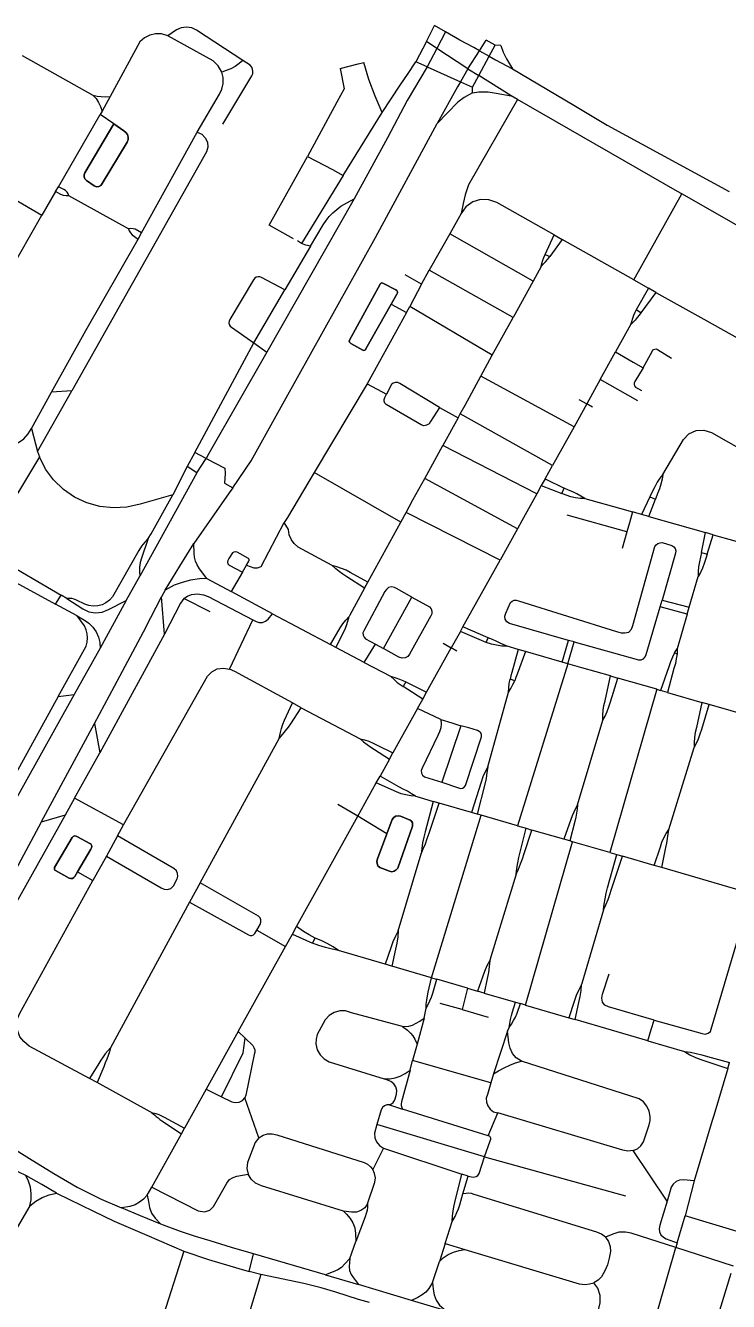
# Model space of a CAD drawing. Header units: metres. Extents: x 327752 to 330302, y 2791504 to 2794271.
# Drawn here: x 328866 to 329458, y 2793187 to 2794261 of the extents above; entities that cross this region are included whole.
import ezdxf

# ---------------------------------------------------------------- set-up
doc = ezdxf.new("R2010")
doc.units = ezdxf.units.M

msp = doc.modelspace()

# ---------------------------------------------------------------- linework, layer by layer
for p, q in [((329203.7, 2794247.5), (329210.4, 2794260.9)), ((329219.9, 2794255.6), (329210.4, 2794260.9)), ((328962.4, 2794247), (328937.3, 2794201.1)), ((328986.1, 2794252.3), (328980.7, 2794253.8)), ((329203.7, 2794247.5), (329194.9, 2794230.2)), ((329212.5, 2794241.5), (329203.7, 2794247.5)), ((329219.9, 2794255.6), (329212.5, 2794241.5)), ((329248.4, 2794239.6), (329254.1, 2794248.5)), ((329261.6, 2794244.2), (329254.1, 2794248.5)), ((328863.4, 2794235.5), (328922.9, 2794202.2)), ((329212.5, 2794241.5), (329204.4, 2794226)), ((329238.5, 2794224.5), (329212.5, 2794241.5)), ((329238.5, 2794224.5), (329248.4, 2794239.6)), ((329247.8, 2794218.8), (329256.6, 2794235)), ((329248.4, 2794239.6), (329256.6, 2794235)), ((329256.6, 2794235), (329261.6, 2794244.2)), ((329266.4, 2794244.1), (329261.6, 2794244.2)), ((329204.4, 2794226), (329194.9, 2794230.2)), ((329204.4, 2794226), (329232.3, 2794213.5)), ((329238.5, 2794224.5), (329232.3, 2794213.5)), ((329238.5, 2794224.5), (329247.8, 2794218.8)), ((329276.3, 2794224.3), (329327.7, 2794193.8)), ((329232.3, 2794213.5), (329242.6, 2794209.1)), ((329242.6, 2794209.1), (329247.8, 2794218.8)), ((329275.1, 2794201.8), (329247.8, 2794218.8)), ((329166.5, 2794187.5), (329181.7, 2794210.7)), ((329242.6, 2794204.3), (329242.6, 2794209.1)), ((328937.3, 2794201.1), (328930.6, 2794188.9)), ((329280.4, 2794198.5), (329275.1, 2794201.8)), ((328893.9, 2794125.2), (328928.9, 2794185.9)), ((328930.6, 2794188.9), (328928.9, 2794185.9)), ((328940.4, 2794178.1), (328928.9, 2794185.9)), ((329133.6, 2794134.5), (329166.5, 2794187.5)), ((328963.7, 2794086.2), (329010.7, 2794171.1)), ((328809.3, 2794142.2), (328880, 2794101.2)), ((329133.6, 2794134.5), (329098.4, 2794077.5)), ((328891.4, 2794121), (328880, 2794101.2)), ((328891.4, 2794121), (328893.9, 2794125.2)), ((328952.9, 2794089.8), (328902.7, 2794117.5)), ((329378.3, 2794046.9), (329418.8, 2794119.2)), ((329143, 2794114.9), (329069.4, 2793985.8)), ((328842.5, 2794036), (328880, 2794101.2)), ((329232.9, 2794102.6), (329223.3, 2794085.4)), ((328960.9, 2794081.1), (328963.7, 2794086.2)), ((329223.3, 2794085.4), (329206.1, 2794054.8)), ((329293.5, 2794045.7), (329223.3, 2794085.4)), ((329303.7, 2794068.2), (329311.3, 2794084.6)), ((329311.3, 2794084.6), (329318.1, 2794080.7)), ((329106.1, 2794075.2), (329084.4, 2794038.4)), ((329098.4, 2794077.5), (329095.1, 2794079.6)), ((329318.1, 2794080.7), (329307.6, 2794066.4)), ((329378.3, 2794046.9), (329318.1, 2794080.7)), ((329303.7, 2794068.2), (329307.6, 2794066.4)), ((329199.6, 2794043.2), (329206.1, 2794054.8)), ((329276.7, 2794015.2), (329206.1, 2794054.8)), ((329300.2, 2794057.9), (329293.5, 2794045.7)), ((329199.6, 2794043.2), (329185.7, 2794050.9)), ((329199.6, 2794043.2), (329189.6, 2794024.3)), ((329293.5, 2794045.7), (329276.7, 2794015.2)), ((329378.3, 2794046.9), (329390.6, 2794039.8)), ((329058.3, 2793993.8), (329084.4, 2794038.4)), ((329390.6, 2794039.8), (329380.2, 2794021.5)), ((329396.9, 2794036.2), (329384.2, 2794018.9)), ((329396.9, 2794036.2), (329390.6, 2794039.8)), ((329174.1, 2794026.2), (329186.9, 2794019.4)), ((329186.9, 2794019.4), (329189.6, 2794024.3)), ((329259.2, 2793983.3), (329189.6, 2794024.3)), ((329384.2, 2794018.9), (329380.2, 2794021.5)), ((329259.2, 2793983.3), (329276.7, 2794015.2)), ((329375.6, 2794009), (329363, 2793986.2)), ((329008.8, 2793901.4), (329058.3, 2793993.8)), ((329058.3, 2793993.8), (329069.4, 2793985.8)), ((329249.6, 2793965.8), (329259.2, 2793983.3)), ((329350, 2793962.8), (329363, 2793986.2)), ((329328, 2793923), (329249.6, 2793965.8)), ((329153.8, 2793959.3), (329109.3, 2793884.7)), ((329153.8, 2793959.3), (329170.1, 2793950.4)), ((329350, 2793962.8), (329338.7, 2793942.3)), ((329381.6, 2793944.9), (329350, 2793962.8)), ((328871.1, 2793921.7), (328888.1, 2793952.3)), ((328876.3, 2793902.4), (328905.1, 2793953.4)), ((328905.1, 2793953.4), (328888.1, 2793952.3)), ((329332.1, 2793946), (329338.7, 2793942.3)), ((329214.6, 2793939.4), (329230.3, 2793930.6)), ((329230.3, 2793930.6), (329232.1, 2793933.9)), ((329309.9, 2793890.5), (329232.1, 2793933.9)), ((329338.7, 2793942.3), (329328, 2793923)), ((329343.6, 2793939.6), (329338.7, 2793942.3)), ((329230.3, 2793930.6), (329217.6, 2793907.4)), ((329328, 2793923), (329309.9, 2793890.5)), ((328871.1, 2793921.7), (328876.3, 2793902.4)), ((328876.3, 2793902.4), (328878, 2793897.7)), ((329008.8, 2793901.4), (329002.3, 2793889.7)), ((329018.2, 2793896.5), (329008.8, 2793901.4)), ((329202.3, 2793879.6), (329217.6, 2793907.4)), ((329296.6, 2793866.6), (329217.6, 2793907.4)), ((328878, 2793897.7), (328830.4, 2793819.8)), ((329010.5, 2793884.2), (329018.2, 2793896.5)), ((329303.6, 2793879.2), (329309.9, 2793890.5)), ((329010.5, 2793884.2), (328962.4, 2793797.4)), ((329002.3, 2793889.7), (328990.2, 2793865.8)), ((329010.5, 2793884.2), (329002.3, 2793889.7)), ((329182.1, 2793842.7), (329109.3, 2793884.7)), ((329280.3, 2793837.2), (329202.3, 2793879.6)), ((329300.4, 2793873.5), (329296.6, 2793866.6)), ((329303.6, 2793879.2), (329300.4, 2793873.5)), ((329300.4, 2793873.5), (329317.7, 2793866.9)), ((329303.6, 2793879.2), (329319.7, 2793871.5)), ((329317.7, 2793866.9), (329319.7, 2793871.5)), ((329391.9, 2793864.2), (329384.9, 2793849.2)), ((329391.1, 2793847.5), (329396.5, 2793862.1)), ((329391.9, 2793864.2), (329396.5, 2793862.1)), ((329182.1, 2793842.7), (329186.6, 2793850.9)), ((329265.7, 2793810.9), (329186.6, 2793850.9)), ((329372.5, 2793834.5), (329322.3, 2793848.7)), ((329384.9, 2793849.2), (329377.3, 2793851.4)), ((329391.1, 2793847.5), (329384.9, 2793849.2)), ((329154.5, 2793792.4), (329182.1, 2793842.7)), ((329280.3, 2793837.2), (329265.7, 2793810.9)), ((329391.1, 2793847.5), (329438.8, 2793834)), ((329372.5, 2793834.5), (329368.5, 2793820.6)), ((329435.2, 2793817.1), (329438.8, 2793834)), ((329445.1, 2793832.2), (329438.8, 2793834)), ((329440.1, 2793815.8), (329445.1, 2793832.2)), ((328811.6, 2793817.1), (328891.5, 2793773.7)), ((328830.4, 2793819.8), (328896.2, 2793781.2)), ((329435.2, 2793817.1), (329440.1, 2793815.8)), ((329048.8, 2793800.7), (329052.2, 2793806.5)), ((329234.5, 2793754.8), (329265.7, 2793810.9)), ((328950.8, 2793776.7), (328962.4, 2793797.4)), ((329018.7, 2793795.3), (329039.2, 2793784.3)), ((329048.8, 2793800.7), (329039.2, 2793784.3)), ((329425, 2793771.1), (329432.5, 2793796.9)), ((328983.8, 2793785.6), (328980.6, 2793779.9)), ((329074.1, 2793765.7), (329039.2, 2793784.3)), ((329151.7, 2793787.3), (329154.5, 2793792.4)), ((328891.5, 2793773.7), (328896.2, 2793781.2)), ((328909.5, 2793764), (328891.5, 2793773.7)), ((328900.9, 2793778.4), (328896.2, 2793781.2)), ((328950.8, 2793776.7), (328928.9, 2793736.7)), ((328983.1, 2793748.6), (328980.6, 2793779.9)), ((329021.6, 2793767.2), (328999.4, 2793778.4)), ((329167.7, 2793736.3), (329191.4, 2793779.6)), ((329400.4, 2793771.4), (329402.1, 2793777)), ((329402.1, 2793777), (329425, 2793771.1)), ((329074.1, 2793765.7), (329122.8, 2793739.7)), ((329423.3, 2793765.2), (329400.4, 2793771.4)), ((329423.3, 2793765.2), (329414.9, 2793736.1)), ((329423.3, 2793765.2), (329425, 2793771.1)), ((329038, 2793719.1), (329057.4, 2793760.6)), ((329232.3, 2793750.8), (329234.5, 2793754.8)), ((329255.7, 2793745.5), (329234.5, 2793754.8)), ((328983.1, 2793748.6), (328928.7, 2793648.7)), ((329151.3, 2793724.6), (329160.7, 2793740.2)), ((329160.7, 2793740.2), (329167.7, 2793736.3)), ((329217.7, 2793740.8), (329224.6, 2793736.9)), ((329232.3, 2793750.8), (329224.6, 2793736.9)), ((329254.1, 2793741.5), (329232.3, 2793750.8)), ((329254.1, 2793741.5), (329255.7, 2793745.5)), ((329318.1, 2793724.9), (329323.3, 2793743.2)), ((329322.9, 2793723.6), (329328, 2793741.9)), ((329328, 2793741.9), (329323.3, 2793743.2)), ((328928.9, 2793736.7), (328907.2, 2793697.8)), ((329127.4, 2793737.3), (329122.8, 2793739.7)), ((329151.3, 2793724.6), (329127.4, 2793737.3)), ((329203.9, 2793699.7), (329224.6, 2793736.9)), ((329229.3, 2793734.2), (329224.6, 2793736.9)), ((329280.9, 2793735.6), (329271.6, 2793738.3)), ((329287.2, 2793733.8), (329280.9, 2793735.6)), ((329318.1, 2793724.9), (329287.2, 2793733.8)), ((329412.7, 2793732.7), (329414.9, 2793736.1)), ((329412.7, 2793732.7), (329414.7, 2793731.9)), ((329414.9, 2793736.1), (329414.7, 2793731.9)), ((329151.3, 2793724.6), (329173.5, 2793713)), ((329322.9, 2793723.6), (329280.5, 2793587.2)), ((329322.9, 2793723.6), (329318.1, 2793724.9)), ((329186.5, 2793708.3), (329184.2, 2793704.5)), ((329186.5, 2793708.3), (329203.9, 2793699.7)), ((329278.1, 2793709.3), (329274.1, 2793710.5)), ((329358.6, 2793713.3), (329364.9, 2793711.5)), ((329397.6, 2793702.1), (329364.9, 2793711.5)), ((328893.7, 2793696), (328907.2, 2793697.8)), ((329200.7, 2793693.9), (329184.2, 2793704.5)), ((329200.7, 2793693.9), (329203.9, 2793699.7)), ((329255.4, 2793636.7), (329272.8, 2793699.8)), ((329397.6, 2793702.1), (329358.2, 2793564.6)), ((329397.6, 2793702.1), (329400.8, 2793701.1)), ((329406.8, 2793699.4), (329400.8, 2793701.1)), ((329406.8, 2793699.4), (329435.5, 2793691.1)), ((328893.7, 2793696), (328857.9, 2793631.3)), ((329098.2, 2793686.6), (329090.9, 2793690.7)), ((329098.2, 2793686.6), (329147.9, 2793660.4)), ((329196.3, 2793685.9), (329200.7, 2793693.9)), ((329441.8, 2793689.3), (329435.5, 2793691.1)), ((329196.3, 2793685.9), (329175.5, 2793648.5)), ((329215.8, 2793676.6), (329196.3, 2793685.9)), ((329330.8, 2793604.8), (329352.2, 2793676)), ((328879.4, 2793590.2), (328924.2, 2793673.3)), ((328924.2, 2793673.3), (328928.7, 2793648.7)), ((329232.7, 2793671.3), (329216.8, 2793624)), ((329013.3, 2793539.2), (329079.6, 2793660.7)), ((328907.5, 2793610.3), (328928.7, 2793648.7)), ((329172.6, 2793643.3), (329175.5, 2793648.5)), ((329407.7, 2793584.1), (329429.1, 2793653.2)), ((329172.6, 2793643.3), (329164.7, 2793629)), ((329145.9, 2793595.2), (329161.5, 2793623.3)), ((329161.5, 2793623.3), (329164.7, 2793629)), ((328907.5, 2793610.3), (328899.5, 2793596)), ((328948.7, 2793587.9), (328907.5, 2793610.3)), ((329145.9, 2793595.2), (329129.2, 2793605.2)), ((329214.4, 2793606.3), (329209.5, 2793607.7)), ((329241.6, 2793598.4), (329214.4, 2793606.3)), ((328899.5, 2793596), (328879.4, 2793590.2)), ((329170.5, 2793580.4), (329145.9, 2793595.2)), ((329208.1, 2793459.3), (329249.8, 2793596.1)), ((329246.3, 2793597.1), (329241.6, 2793598.4)), ((329249.8, 2793596.1), (329246.3, 2793597.1)), ((329280.5, 2793587.2), (329249.8, 2793596.1)), ((328943.7, 2793578.8), (328948.7, 2793587.9)), ((329280.5, 2793587.2), (329287.6, 2793585.1)), ((329287.6, 2793585.1), (329292.6, 2793583.6)), ((329319.3, 2793575.9), (329292.6, 2793583.6)), ((328943.7, 2793578.8), (328934.2, 2793561.5)), ((329287.1, 2793436.2), (329326.8, 2793573.8)), ((329324.4, 2793574.4), (329319.3, 2793575.9)), ((329326.8, 2793573.8), (329324.4, 2793574.4)), ((329358.2, 2793564.6), (329326.8, 2793573.8)), ((328934.2, 2793561.5), (328922.8, 2793541.1)), ((329179.9, 2793498.8), (329199.2, 2793563.5)), ((329358.2, 2793564.6), (329363.9, 2793563)), ((329363.9, 2793563), (329368.7, 2793561.6)), ((329395.5, 2793553.8), (329368.7, 2793561.6)), ((328909.8, 2793548.3), (328922.8, 2793541.1)), ((329401.8, 2793552), (329395.5, 2793553.8)), ((328861, 2793428.8), (328922.8, 2793541.1)), ((329013.3, 2793539.2), (329004.3, 2793523)), ((329004.3, 2793523), (328937.7, 2793400.2)), ((329060.8, 2793499.3), (329085, 2793485.6)), ((329085, 2793485.6), (329090.8, 2793496)), ((329090.8, 2793496), (329094.4, 2793502.4)), ((329090.8, 2793496), (329107.7, 2793488.5)), ((329045.3, 2793414), (329085, 2793485.6)), ((329107.7, 2793488.5), (329110, 2793492.7)), ((329169.1, 2793470.7), (329129.8, 2793482.2)), ((329174.5, 2793469.1), (329169.1, 2793470.7)), ((329208.1, 2793459.3), (329174.5, 2793469.1)), ((329208.1, 2793459.3), (329212.5, 2793458)), ((329238.4, 2793450.4), (329212.5, 2793458)), ((329238.4, 2793450.4), (329233.7, 2793432.4)), ((329238.4, 2793450.4), (329246.8, 2793448)), ((329252.2, 2793446.4), (329246.8, 2793448)), ((329252.2, 2793446.4), (329278.7, 2793438.7)), ((329201.7, 2793425.3), (329203.5, 2793433.6)), ((329233.7, 2793432.4), (329215.3, 2793437.6)), ((329233.7, 2793432.4), (329255.7, 2793426.2)), ((329278.7, 2793438.7), (329282.9, 2793437.5)), ((329287.1, 2793436.2), (329282.9, 2793437.5)), ((329287.1, 2793436.2), (329323.6, 2793425.6)), ((329201.7, 2793425.3), (329195.8, 2793403.4)), ((329323.6, 2793425.6), (329328.9, 2793424)), ((329390.1, 2793406.1), (329328.9, 2793424)), ((329045.3, 2793414), (329018.3, 2793365.4)), ((329045.3, 2793414), (329051.2, 2793408.5)), ((329272.1, 2793414.3), (329260.1, 2793378.3)), ((329272.1, 2793414.3), (329273.5, 2793417.3)), ((329195.8, 2793403.4), (329192.1, 2793389.5)), ((329390.1, 2793406.1), (329421.1, 2793397.1)), ((329189.9, 2793381.5), (329192.1, 2793389.5)), ((329257.9, 2793370.8), (329192.1, 2793389.5)), ((329457.6, 2793382.8), (329459, 2793387.8)), ((329260.1, 2793378.3), (329257.9, 2793370.8)), ((328926.4, 2793371), (328920, 2793374.5)), ((329018.3, 2793365.4), (329000, 2793332.6)), ((329018.3, 2793365.4), (329031.1, 2793359.1)), ((329062.6, 2793324.6), (329050.7, 2793358.3)), ((329255.7, 2793326.2), (329183.7, 2793348.7)), ((329255.7, 2793326.2), (329263.7, 2793345.5)), ((328997.4, 2793327.8), (329000, 2793332.6)), ((329252.7, 2793308.5), (329161.9, 2793335.8)), ((328972.5, 2793283), (328997.4, 2793327.8)), ((329167.5, 2793315.8), (329158.5, 2793297.8)), ((329167.5, 2793315.8), (329233.4, 2793293.8)), ((329406.3, 2793271.3), (329377.7, 2793313.7)), ((329252.7, 2793308.5), (329371.2, 2793275.8)), ((329238.8, 2793292.1), (329233.4, 2793293.8)), ((329234.4, 2793277.4), (329238.8, 2793292.1)), ((328968.7, 2793276.2), (328972.5, 2793283)), ((329429.1, 2793288.4), (329421.6, 2793258.7)), ((329414.9, 2793236.1), (329421.6, 2793258.7)), ((329470.9, 2793244), (329421.6, 2793258.7)), ((329219.5, 2793235.6), (329225.5, 2793254.2)), ((329139.2, 2793222.8), (329144.4, 2793237.1)), ((329219.5, 2793235.6), (329214.6, 2793220.4)), ((329219.5, 2793235.6), (329236.1, 2793230.5)), ((329414.9, 2793236.1), (329413.8, 2793232.1)), ((329054.4, 2793211.9), (329058.2, 2793226.8)), ((329118.7, 2793209.2), (329058.2, 2793226.8)), ((329390.1, 2793150.3), (329413.8, 2793232.1)), ((329462.3, 2793216.6), (329413.8, 2793232.1)), ((329208.8, 2793202.6), (329214.6, 2793220.4)), ((329064.2, 2793209.4), (329041.5, 2793134)), ((329064.2, 2793209.4), (329054.4, 2793211.9)), ((329118.7, 2793209.2), (329146.5, 2793201.1)), ((329442.1, 2793151.5), (329460.4, 2793210.5)), ((329191.2, 2793187.6), (329146.5, 2793201.1)), ((329220.3, 2793178.8), (329191.2, 2793187.6))]:
    msp.add_line(p, q)
for points in [[(329049, 2794231.5), (329010.2, 2794256.9), (329006.2, 2794258.9), (329001.7, 2794259.6), (328997.3, 2794259), (328993.2, 2794257.1), (328986.1, 2794252.3)], [(328980.7, 2794253.8), (328975.6, 2794253.9), (328970.7, 2794252.7), (328966.2, 2794250.4), (328962.4, 2794247)], [(329031.3, 2794221.7), (329028.4, 2794226.9), (329024, 2794231), (328986.1, 2794252.3)], [(329248.4, 2794239.6), (329243.5, 2794242.3), (329231.8, 2794248.5), (329219.9, 2794255.6)], [(329256.6, 2794235), (329262, 2794232.1), (329276.3, 2794224.3)], [(329266.4, 2794244.1), (329268.4, 2794238.3), (329271, 2794232.9), (329276.3, 2794224.3)], [(329049, 2794231.5), (329045.9, 2794228.8), (329042.6, 2794226.5), (329039, 2794224.5), (329035.2, 2794222.9), (329031.3, 2794221.7)], [(329032.2, 2794177.7), (329056.7, 2794218.5), (329057.4, 2794220.3), (329057.6, 2794222.2), (329057.3, 2794224.1), (329056.6, 2794225.8), (329055.4, 2794227.4), (329049, 2794231.5)], [(329131, 2794224.7), (329134.4, 2794207.5), (329128.3, 2794196.2), (329103.7, 2794150.7)], [(329131, 2794224.7), (329146.2, 2794228.5), (329150.9, 2794229.8)], [(329204.4, 2794226), (329187.6, 2794197.7), (329170.8, 2794166.3), (329143, 2794114.9)], [(329166.5, 2794187.5), (329160.5, 2794201.3), (329155.3, 2794215.4), (329150.9, 2794229.8)], [(329181.7, 2794210.7), (329188.3, 2794220.6), (329194.9, 2794230.2)], [(329010.7, 2794171.1), (329029.4, 2794203), (329031.5, 2794207.4), (329032.6, 2794212.1), (329032.5, 2794217), (329031.3, 2794221.7)], [(329232.3, 2794213.5), (329230, 2794209.3), (329212.8, 2794178.5)], [(328922.9, 2794202.2), (328926.4, 2794201.4), (328929.9, 2794201), (328933.5, 2794200.9), (328937.3, 2794201.1)], [(328922.9, 2794202.2), (328925.5, 2794199.3), (328927.6, 2794196.1), (328929.3, 2794192.6), (328930.6, 2794188.9)], [(329242.6, 2794204.3), (329235.4, 2794200.4), (329230.2, 2794196.3), (329212.8, 2794178.5)], [(329242.6, 2794204.3), (329247.9, 2794205), (329255.6, 2794205), (329262.4, 2794204), (329275.1, 2794201.8)], [(329280.4, 2794198.5), (329239.1, 2794126.7), (329236.2, 2794118.2), (329234.7, 2794111.1), (329232.9, 2794102.6)], [(329418.8, 2794119.2), (329415.2, 2794121.2), (329289.6, 2794193.3), (329280.4, 2794198.5)], [(329327.7, 2794193.8), (329356, 2794176.9), (329458.5, 2794121.1)], [(329010.7, 2794171.1), (329014.5, 2794169.3), (329017.5, 2794166.4), (329019.3, 2794162.6), (329019.6, 2794158.4), (329018.5, 2794154.4), (328905.1, 2793953.4)], [(328940.4, 2794178.1), (328916.2, 2794136.9), (328915.6, 2794135.2), (328915.6, 2794133.5), (328916.2, 2794131.8), (328917.4, 2794130.5), (328924, 2794125.8), (328925.9, 2794125.2), (328927.8, 2794125.4), (328929.6, 2794126.3), (328930.8, 2794127.8), (328951.8, 2794162.8), (328952.5, 2794164.8), (328952.6, 2794167), (328951.9, 2794169.1), (328950.7, 2794170.9), (328948.9, 2794172.2), (328940.4, 2794178.1)], [(328940.4, 2794178.1), (328948.9, 2794172.2), (328950.7, 2794170.9), (328951.9, 2794169.1), (328952.6, 2794167), (328952.5, 2794164.8), (328951.8, 2794162.8), (328930.8, 2794127.8), (328929.6, 2794126.3), (328927.8, 2794125.4), (328925.9, 2794125.2), (328924, 2794125.8), (328917.4, 2794130.5), (328916.2, 2794131.8), (328915.6, 2794133.5), (328915.6, 2794135.2), (328916.2, 2794136.9), (328940.4, 2794178.1)], [(329040.7, 2793871.7), (329056, 2793894.5), (329084.1, 2793944.8), (329160.9, 2794082.3), (329212.8, 2794178.5)], [(329091.7, 2794081.3), (329071.3, 2794092.8), (329103.7, 2794150.7)], [(329103.7, 2794150.7), (329124.6, 2794139.7), (329133.6, 2794134.5)], [(328902.7, 2794117.5), (328900.3, 2794117.5), (328898, 2794117.9), (328895.8, 2794118.7), (328891.4, 2794121)], [(328902.7, 2794117.5), (328902.1, 2794119.1), (328901.2, 2794120.6), (328899.9, 2794121.9), (328898.4, 2794122.8), (328893.9, 2794125.2)], [(329518.8, 2794062.1), (329496.7, 2794074), (329478.2, 2794085.1), (329418.8, 2794119.2)], [(329106.1, 2794075.2), (329116.7, 2794093), (329119.2, 2794096.6), (329121.9, 2794100), (329124.9, 2794103.2), (329128.2, 2794106.1), (329131.7, 2794108.7), (329143, 2794114.9)], [(329311.3, 2794084.6), (329262.9, 2794111.8), (329256.3, 2794114.2), (329249.3, 2794114.4), (329242.7, 2794112.4), (329237, 2794108.3), (329232.9, 2794102.6)], [(328963.7, 2794086.2), (328958.5, 2794089.3), (328956.7, 2794089.8), (328954.8, 2794090), (328952.9, 2794089.8)], [(328952.9, 2794089.8), (328953.5, 2794087.9), (328954.5, 2794086.2), (328955.8, 2794084.7), (328960.9, 2794081.1)], [(328888.1, 2793952.3), (328916.9, 2794004), (328960.9, 2794081.1)], [(329106.1, 2794075.2), (329102.1, 2794075.9), (329098.4, 2794077.5)], [(329300.2, 2794057.9), (329300.9, 2794060.6), (329301.7, 2794063.2), (329302.6, 2794065.7), (329303.7, 2794068.2)], [(329300.2, 2794057.9), (329302.1, 2794059.9), (329304.1, 2794062), (329305.9, 2794064.1), (329307.6, 2794066.4)], [(329084.4, 2794038.4), (329064.8, 2794048.7), (329063.4, 2794049.3), (329061.9, 2794049.4), (329060.4, 2794049), (329059.1, 2794048.1), (329058.2, 2794046.9), (329038.1, 2794013.3), (329037.5, 2794012), (329037.3, 2794010.5), (329037.7, 2794009.2), (329038.4, 2794007.9), (329039.5, 2794007), (329058.3, 2793993.8)], [(329174.1, 2794026.2), (329178.9, 2794034.8), (329179.3, 2794035.7), (329179.3, 2794036.8), (329178.8, 2794037.7), (329178, 2794038.3), (329167.5, 2794043.8), (329166.9, 2794044.1), (329166.2, 2794044.2), (329165.6, 2794044), (329165.1, 2794043.6), (329164.7, 2794043.1), (329138.9, 2793996), (329138.7, 2793995.2), (329138.9, 2793994.4), (329139.4, 2793993.8), (329140, 2793993.3), (329150.3, 2793987.7), (329151, 2793987.4), (329151.8, 2793987.5), (329152.4, 2793987.9), (329152.8, 2793988.6), (329174.1, 2794026.2)], [(329174.1, 2794026.2), (329152.8, 2793988.6), (329152.4, 2793987.9), (329151.8, 2793987.5), (329151, 2793987.4), (329150.3, 2793987.7), (329140, 2793993.3), (329139.4, 2793993.8), (329138.9, 2793994.4), (329138.7, 2793995.2), (329138.9, 2793996), (329164.7, 2794043.1), (329165.1, 2794043.6), (329165.6, 2794044), (329166.2, 2794044.2), (329166.9, 2794044.1), (329167.5, 2794043.8), (329178, 2794038.3), (329178.8, 2794037.7), (329179.3, 2794036.8), (329179.3, 2794035.7), (329178.9, 2794034.8), (329174.1, 2794026.2)], [(329396.9, 2794036.2), (329437.3, 2794013.7), (329523.9, 2793965)], [(329380.2, 2794021.5), (329379.1, 2794019.3), (329378.1, 2794016.7), (329377.1, 2794014.1), (329376.3, 2794011.5), (329375.6, 2794009)], [(329186.9, 2794019.4), (329177.8, 2794002.4), (329153.8, 2793959.3)], [(329384.2, 2794018.9), (329382.9, 2794017.1), (329381.2, 2794015), (329379.4, 2794012.9), (329377.5, 2794010.9), (329375.6, 2794009)], [(329386.1, 2793972.8), (329394.2, 2793987.1), (329395, 2793988), (329396, 2793988.5), (329397.1, 2793988.6), (329398.2, 2793988.2), (329410, 2793980.9)], [(329069.4, 2793985.8), (329020.5, 2793900.6), (329018.2, 2793896.5)], [(329363, 2793986.2), (329377.8, 2793977.5), (329386.1, 2793972.8)], [(329232.1, 2793933.9), (329236.3, 2793941.4), (329249.6, 2793965.8)], [(329386.1, 2793972.8), (329379.3, 2793961.2), (329378.7, 2793960), (329378.5, 2793958.8), (329378.9, 2793957.5), (329379.8, 2793956.5), (329384.7, 2793953.6)], [(329214.6, 2793939.4), (329181.2, 2793959.5), (329179.5, 2793960.3), (329177.6, 2793960.3), (329175.8, 2793959.8), (329174.4, 2793958.6), (329170.1, 2793950.4)], [(329214.6, 2793939.4), (329207.2, 2793927.6), (329205.9, 2793925.5), (329203.9, 2793924.3), (329201.6, 2793924), (329199.3, 2793924.7), (329169.8, 2793941.8), (329168.7, 2793943), (329168.1, 2793944.5), (329168.2, 2793946.1), (329168.8, 2793947.6), (329170.1, 2793950.4)], [(328798.9, 2793928.2), (328833.9, 2793908.4), (328839.1, 2793906.6), (328844.5, 2793905.8), (328850, 2793906), (328855.3, 2793907.3), (328860.2, 2793909.7), (328864.6, 2793912.9), (328868.3, 2793917), (328871.1, 2793921.7)], [(329402.8, 2793883), (329420.1, 2793912.3), (329424.7, 2793917), (329430.8, 2793919.8), (329437.4, 2793920.2), (329443.8, 2793918.2), (329484.6, 2793894.9)], [(328990.2, 2793865.8), (328962.7, 2793858), (328951.5, 2793855.4), (328940.1, 2793854.7), (328928.7, 2793855.9), (328917.7, 2793859), (328907.4, 2793863.9), (328898, 2793870.4), (328889.8, 2793878.3), (328883.1, 2793887.5), (328878, 2793897.7)], [(329018.2, 2793896.5), (329034.1, 2793888.1), (329034.2, 2793883.7), (329033.7, 2793875.6), (329040.7, 2793871.7)], [(329109.3, 2793884.7), (329086.7, 2793846.7), (329083.9, 2793842.4)], [(329402.8, 2793883), (329400.2, 2793879.8), (329398, 2793876.4), (329396, 2793872.6), (329394.1, 2793868.8), (329391.9, 2793864.2)], [(329402.8, 2793883), (329402.1, 2793878.9), (329401.2, 2793874.8), (329399.9, 2793870.9), (329398.4, 2793867), (329396.5, 2793862.1)], [(329040.7, 2793871.7), (329037.7, 2793867.4), (329007.9, 2793824.8)], [(329186.6, 2793850.9), (329192.4, 2793861.6), (329202.3, 2793879.6)], [(329337.2, 2793862.7), (329333.8, 2793864.6), (329330.4, 2793866.5), (329326.9, 2793868.2), (329323.3, 2793869.8), (329319.7, 2793871.5)], [(328969.3, 2793829), (328971.8, 2793832.9), (328990.2, 2793865.8)], [(329296.6, 2793866.6), (329284, 2793843.9), (329280.3, 2793837.2)], [(329337.2, 2793862.7), (329333.2, 2793862.8), (329329.2, 2793863.3), (329325.3, 2793864.2), (329321.4, 2793865.4), (329317.7, 2793866.9)], [(329337.2, 2793862.7), (329366.4, 2793854.5), (329377.3, 2793851.4)], [(329377.3, 2793851.4), (329374.7, 2793842.2), (329372.5, 2793834.5)], [(329052.2, 2793806.5), (329058.4, 2793804.2), (329061.4, 2793804.4), (329064.6, 2793805.5), (329083.9, 2793842.4)], [(329124.4, 2793806.2), (329095.8, 2793821.7), (329092.4, 2793824.8), (329090, 2793828), (329088.2, 2793832.2), (329087.5, 2793836.7), (329083.9, 2793842.4)], [(328969.3, 2793829), (328966.5, 2793825.8), (328963.9, 2793822.5), (328961.6, 2793819), (328939.4, 2793780), (328936.9, 2793777.2), (328933.9, 2793774.9), (328930.6, 2793773.3), (328927, 2793772.3), (328923.2, 2793772.1), (328919.5, 2793772.6), (328916, 2793773.8), (328909.2, 2793777), (328907.2, 2793777.9), (328905.1, 2793778.4), (328903, 2793778.6), (328900.9, 2793778.4)], [(328969.3, 2793829), (328963.9, 2793812.4), (328962.8, 2793808.8), (328962.2, 2793805), (328962.1, 2793801.2), (328962.4, 2793797.4)], [(329445.1, 2793832.2), (329463.5, 2793827), (329470.8, 2793824.9)], [(328983.8, 2793785.6), (328996.2, 2793805.7), (329007.9, 2793824.8)], [(329018.7, 2793795.3), (329012.6, 2793803.5), (329010.6, 2793806.9), (329009.2, 2793810), (329008.3, 2793813.3), (329008.1, 2793816.7), (329007.9, 2793824.8)], [(329052.2, 2793806.5), (329054.2, 2793809.9), (329054.4, 2793810.5), (329054.4, 2793811.2), (329054.3, 2793811.8), (329053.9, 2793812.3), (329044.4, 2793817.4), (329043, 2793817.7), (329041.6, 2793817.5), (329040.3, 2793816.9), (329037.3, 2793812.2), (329036.5, 2793810.6), (329036.2, 2793809.1), (329036.6, 2793807.7), (329037.5, 2793806.6), (329048.8, 2793800.7)], [(329323.3, 2793743.2), (329273.7, 2793757.6), (329271.5, 2793758.9), (329270.1, 2793761.1), (329269.8, 2793763.6), (329270.7, 2793766.1), (329274.6, 2793775.1), (329275.9, 2793776.4), (329277.5, 2793777.1), (329279.4, 2793777.1), (329281.1, 2793776.6), (329363.8, 2793750.7), (329367.6, 2793749.7), (329370.9, 2793749.6), (329374.1, 2793750.1), (329376.4, 2793752.8), (329377.4, 2793755.7), (329396, 2793822.2), (329397.1, 2793823.7), (329398.6, 2793824.9), (329400.4, 2793825.5), (329402.3, 2793825.6), (329410.3, 2793823.2), (329411.9, 2793822.1), (329413.1, 2793820.5), (329413.7, 2793818.6), (329413.5, 2793816.6), (329402.1, 2793777)], [(329435.2, 2793817.1), (329434.4, 2793813.4), (329433.5, 2793809.3), (329432.8, 2793805.2), (329432.5, 2793801), (329432.5, 2793796.9)], [(329440.1, 2793815.8), (329438.9, 2793812.2), (329437.7, 2793808.1), (329436.2, 2793804.1), (329434.5, 2793800.4), (329432.5, 2793796.9)], [(329154.5, 2793792.4), (329139.5, 2793800.3), (329136, 2793802.3), (329132.2, 2793803.9), (329128.4, 2793805.2), (329124.4, 2793806.2)], [(329151.7, 2793787.3), (329136.6, 2793796.7), (329133.4, 2793798.9), (329130.3, 2793801.2), (329127.3, 2793803.6), (329124.4, 2793806.2)], [(329018.7, 2793795.3), (329012.6, 2793795.1), (329005.1, 2793794), (328998, 2793792.1), (328991.2, 2793789.6), (328983.8, 2793785.6)], [(329151.7, 2793787.3), (329139.2, 2793764.5), (329138.6, 2793763.3)], [(329191.4, 2793779.6), (329178.4, 2793786.8), (329176.7, 2793787.8), (329174.3, 2793788.2), (329171.9, 2793787.7), (329170, 2793786.2), (329168.8, 2793784.3), (329150.9, 2793751.3), (329150.3, 2793749.5), (329150.4, 2793747.6), (329151.2, 2793745.9), (329152.5, 2793744.6), (329160.7, 2793740.2)], [(328900.9, 2793778.4), (328914.3, 2793769.8), (328919.4, 2793767.4), (328925.2, 2793766.5), (328930.6, 2793767.1), (328936, 2793769.3), (328950.8, 2793776.7)], [(328924.2, 2793673.3), (328941.1, 2793704.7), (328965.6, 2793750.4), (328971.7, 2793762.4), (328980.6, 2793779.9)], [(328999.4, 2793778.4), (328996.7, 2793774.5), (328983.1, 2793748.6)], [(328999.4, 2793778.4), (329002.4, 2793780.6), (329005.8, 2793781.9), (329010.9, 2793782.5), (329016, 2793781.6), (329020, 2793780.2), (329057.4, 2793760.6)], [(329191.4, 2793779.6), (329206.3, 2793771.4), (329207.6, 2793769.8), (329208.3, 2793767.8), (329208.2, 2793765.7), (329207.4, 2793763.8), (329189.5, 2793731.6), (329188, 2793729.6), (329185.9, 2793728.5), (329183.4, 2793728.4), (329180.4, 2793729.1), (329167.7, 2793736.3)], [(328893.7, 2793696), (328917.1, 2793738.4), (328918, 2793741.8), (328918.3, 2793745.3), (328918, 2793748.8), (328917.2, 2793752.2), (328915.8, 2793755.4), (328909.5, 2793764)], [(328909.5, 2793764), (328915.7, 2793760.4), (328919.5, 2793757.7), (328922.9, 2793754.3), (328925.5, 2793750.4), (328927.5, 2793746.1), (328928.6, 2793741.5), (328928.9, 2793736.7)], [(329057.4, 2793760.6), (329060.3, 2793759.1), (329062.9, 2793758.2), (329065.7, 2793758.3), (329068.3, 2793759.3), (329070.5, 2793761.1), (329074.1, 2793765.7)], [(329122.8, 2793739.7), (329131.2, 2793753.8), (329133.3, 2793757.1), (329135.8, 2793760.4), (329138.6, 2793763.3)], [(329127.4, 2793737.3), (329134.9, 2793752), (329136.3, 2793755.7), (329137.6, 2793759.5), (329138.6, 2793763.3)], [(329328, 2793741.9), (329382.2, 2793727), (329384.4, 2793726.9), (329386.5, 2793727.8), (329388, 2793729.4), (329388.8, 2793731.4), (329400.4, 2793771.4)], [(329271.6, 2793738.3), (329267.1, 2793738.5), (329262.7, 2793739.1), (329258.4, 2793740.1), (329254.1, 2793741.5)], [(329271.6, 2793738.3), (329266.4, 2793740.7), (329262.9, 2793742.4), (329259.3, 2793743.9), (329255.7, 2793745.5)], [(329280.9, 2793735.6), (329275.7, 2793716.1), (329274.8, 2793713.3), (329274.1, 2793710.5)], [(329287.2, 2793733.8), (329280.1, 2793714.7), (329279.1, 2793712), (329278.1, 2793709.3)], [(329412.7, 2793732.7), (329410.8, 2793729.1), (329409.2, 2793725.1), (329407.7, 2793721.1), (329400.8, 2793701.1)], [(329414.7, 2793731.9), (329414.1, 2793727.8), (329413.3, 2793723.7), (329412.1, 2793719.7), (329406.8, 2793699.4)], [(328948.7, 2793587.9), (329019.3, 2793713), (329022.9, 2793716.8), (329027.6, 2793719.2), (329032.8, 2793720), (329038, 2793719.1)], [(329090.9, 2793690.7), (329042.5, 2793717.1), (329038, 2793719.1)], [(329358.6, 2793713.3), (329334.7, 2793720.1), (329322.9, 2793723.6)], [(329173.5, 2793713), (329178, 2793711.6), (329180.9, 2793710.7), (329183.8, 2793709.6), (329186.5, 2793708.3)], [(329173.5, 2793713), (329177, 2793709.8), (329179.2, 2793707.8), (329181.7, 2793706.1), (329184.2, 2793704.5)], [(329272.8, 2793699.8), (329273, 2793703.4), (329273.4, 2793706.9), (329274.1, 2793710.5)], [(329272.8, 2793699.8), (329274.8, 2793702.8), (329276.5, 2793706), (329278.1, 2793709.3)], [(329352.2, 2793676), (329352.2, 2793680.2), (329352.6, 2793684.4), (329353.2, 2793688.5), (329354.2, 2793692.5), (329358.6, 2793713.3)], [(329352.2, 2793676), (329354.3, 2793679.6), (329356, 2793683.3), (329357.4, 2793687.3), (329358.7, 2793691.4), (329364.9, 2793711.5)], [(328907.2, 2793697.8), (328850.7, 2793596.5), (328820.3, 2793542.1), (328801.1, 2793503.3), (328760.1, 2793432), (328750, 2793414.4), (328740.3, 2793396.8), (328738.1, 2793392.8)], [(329079.6, 2793660.7), (329080.7, 2793665.6), (329081.6, 2793669.2), (329082.7, 2793672.8), (329084.1, 2793676.2), (329090.9, 2793690.7)], [(329079.6, 2793660.7), (329082.7, 2793664.4), (329085.1, 2793667.2), (329087.6, 2793670.3), (329089.4, 2793673), (329098.2, 2793686.6)], [(329435.5, 2793691.1), (329431, 2793669.8), (329430, 2793665.7), (329429.4, 2793661.6), (329429.1, 2793657.4), (329429.1, 2793653.2)], [(329429.1, 2793653.2), (329431.1, 2793656.8), (329432.8, 2793660.5), (329434.2, 2793664.5), (329435.5, 2793668.6), (329441.8, 2793689.3)], [(329502.5, 2793671.9), (329495.5, 2793673.9), (329441.8, 2793689.3)], [(329215.8, 2793676.6), (329216, 2793673.1), (329215.7, 2793669.7), (329214.8, 2793666.4), (329213.4, 2793663.3), (329200.1, 2793635.8), (329199.4, 2793633.7), (329199.5, 2793631.6), (329200.5, 2793629.7), (329202.2, 2793628.3), (329216.8, 2793624)], [(329215.8, 2793676.6), (329225, 2793673.9), (329232.7, 2793671.3)], [(329216.8, 2793624), (329230.6, 2793619), (329232.4, 2793618.7), (329234.1, 2793618.8), (329235.6, 2793619.8), (329236.6, 2793621.2), (329250, 2793662), (329250, 2793663.7), (329249.4, 2793665.3), (329248.2, 2793666.6), (329246.6, 2793667.3), (329239.3, 2793669.5), (329232.7, 2793671.3)], [(329147.9, 2793660.4), (329150.7, 2793657.8), (329153.7, 2793655.5), (329156.8, 2793653.3), (329160, 2793651.3), (329172.6, 2793643.3)], [(329147.9, 2793660.4), (329151.6, 2793659.5), (329155.3, 2793658.3), (329158.8, 2793656.8), (329162.3, 2793655.1), (329175.5, 2793648.5)], [(329255.4, 2793636.7), (329253.1, 2793632.7), (329251.3, 2793628.5), (329249.8, 2793623.9), (329241.6, 2793598.4)], [(329255.4, 2793636.7), (329254.7, 2793631.9), (329253.9, 2793627), (329252.8, 2793622.2), (329246.3, 2793597.1)], [(329194.5, 2793612.1), (329190.5, 2793612.4), (329186.5, 2793613.1), (329182.4, 2793614.2), (329178.5, 2793615.8), (329161.5, 2793623.3)], [(329194.5, 2793612.1), (329191.1, 2793614.2), (329187.7, 2793616.2), (329184.2, 2793618.1), (329180.6, 2793619.9), (329164.7, 2793629)], [(329194.5, 2793612.1), (329197.6, 2793611.2), (329209.5, 2793607.7)], [(329209.5, 2793607.7), (329202.6, 2793582), (329201.4, 2793577.5), (329200.5, 2793572.8), (329199.7, 2793568.2), (329199.2, 2793563.5)], [(329199.2, 2793563.5), (329201.1, 2793567.7), (329202.9, 2793572), (329204.4, 2793576.5), (329205.9, 2793580.9), (329214.4, 2793606.3)], [(329330.8, 2793604.8), (329329.3, 2793601.7), (329327.8, 2793598.7), (329326.5, 2793595.6), (329325.4, 2793592.4), (329319.3, 2793575.9)], [(329330.8, 2793604.8), (329330.5, 2793601.3), (329330.1, 2793597.8), (329329.5, 2793594.4), (329328.8, 2793590.9), (329324.4, 2793574.4)], [(328899.5, 2793596), (328806.7, 2793430.6), (328804, 2793427.3), (328800.7, 2793424.5), (328796.5, 2793422.1), (328785.8, 2793416.3)], [(328879.4, 2793590.2), (328855.8, 2793546.3), (328785.8, 2793416.3)], [(329094.4, 2793502.4), (329117.8, 2793544.7), (329145.9, 2793595.2)], [(329170.5, 2793580.4), (329162.6, 2793559.5), (329162, 2793557.5), (329162.1, 2793555.4), (329162.9, 2793553.5), (329164.4, 2793552), (329172.6, 2793548.9), (329174.6, 2793548.5), (329176.6, 2793548.9), (329178.3, 2793550), (329179.5, 2793551.6), (329191.9, 2793586.9), (329192.1, 2793588.3), (329191.9, 2793589.8), (329191.1, 2793591), (329190, 2793591.9), (329181.8, 2793595.4), (329179.8, 2793595.6), (329177.8, 2793595.2), (329176.1, 2793594), (329174.9, 2793592.4), (329170.5, 2793580.4)], [(329170.5, 2793580.4), (329174.9, 2793592.4), (329176.1, 2793594), (329177.8, 2793595.2), (329179.8, 2793595.6), (329181.8, 2793595.4), (329190, 2793591.9), (329191.1, 2793591), (329191.9, 2793589.8), (329192.1, 2793588.3), (329191.9, 2793586.9), (329179.5, 2793551.6), (329178.3, 2793550), (329176.6, 2793548.9), (329174.6, 2793548.5), (329172.6, 2793548.9), (329164.4, 2793552), (329162.9, 2793553.5), (329162.1, 2793555.4), (329162, 2793557.5), (329162.6, 2793559.5), (329170.5, 2793580.4)], [(329279.3, 2793546.5), (329279.9, 2793551.2), (329280.6, 2793555.9), (329281.6, 2793560.5), (329282.7, 2793565.1), (329287.6, 2793585.1)], [(329279.3, 2793546.5), (329281.3, 2793550.8), (329283, 2793555.1), (329284.6, 2793559.5), (329286, 2793563.9), (329292.6, 2793583.6)], [(329395.5, 2793553.8), (329400.7, 2793569.6), (329402, 2793573.4), (329403.6, 2793577.1), (329405.5, 2793580.7), (329407.7, 2793584.1)], [(329401.8, 2793552), (329405.2, 2793568.8), (329406, 2793572.6), (329406.7, 2793576.4), (329407.2, 2793580.3), (329407.7, 2793584.1)], [(328909.8, 2793548.3), (328921, 2793567.6), (328921.6, 2793568.7), (328921.9, 2793569.8), (328921.7, 2793570.9), (328921, 2793571.9), (328920.2, 2793572.4), (328910, 2793577.9), (328908.7, 2793578.4), (328907.5, 2793578.6), (328906.3, 2793578.2), (328905.4, 2793577.4), (328890.6, 2793552.1), (328890.4, 2793551.4), (328890.4, 2793550.6), (328890.8, 2793549.9), (328891.4, 2793549.5), (328903, 2793543.1), (328904.2, 2793542.8), (328905.6, 2793542.9), (328906.8, 2793543.6), (328907.6, 2793544.5), (328909.8, 2793548.3)], [(328909.8, 2793548.3), (328907.6, 2793544.5), (328906.8, 2793543.6), (328905.6, 2793542.9), (328904.2, 2793542.8), (328903, 2793543.1), (328891.4, 2793549.5), (328890.8, 2793549.9), (328890.4, 2793550.6), (328890.4, 2793551.4), (328890.6, 2793552.1), (328905.4, 2793577.4), (328906.3, 2793578.2), (328907.5, 2793578.6), (328908.7, 2793578.4), (328910, 2793577.9), (328920.2, 2793572.4), (328921, 2793571.9), (328921.7, 2793570.9), (328921.9, 2793569.8), (328921.6, 2793568.7), (328921, 2793567.6), (328909.8, 2793548.3)], [(328934.2, 2793561.5), (328980.3, 2793535), (328982.9, 2793533.7), (328985.8, 2793533.6), (328988.5, 2793534.5), (328990.6, 2793536.5), (328993.8, 2793542.4), (328994.5, 2793544.7), (328994.2, 2793547.1), (328993.2, 2793549.3), (328990.9, 2793551.3), (328943.7, 2793578.8)], [(329352.8, 2793516.4), (329353.4, 2793521.1), (329354.1, 2793525.8), (329355.1, 2793530.4), (329356.2, 2793535), (329363.9, 2793563)], [(329352.8, 2793516.4), (329354.8, 2793520.6), (329356.6, 2793525), (329358.1, 2793529.4), (329359.6, 2793533.8), (329368.7, 2793561.6)], [(329499.5, 2793527.2), (329470.6, 2793536.5), (329468.9, 2793532.5), (329401.8, 2793552)], [(329060.8, 2793499.3), (329063.8, 2793504.2), (329064.3, 2793506), (329064.2, 2793507.9), (329063.6, 2793509.6), (329062.3, 2793511), (329013.3, 2793539.2)], [(329279.3, 2793546.5), (329258, 2793477), (329257.1, 2793473.9)], [(329004.3, 2793523), (329053.9, 2793495.4), (329055.3, 2793494.9), (329056.8, 2793494.9), (329058.1, 2793495.5), (329059.2, 2793496.5), (329060.8, 2793499.3)], [(329352.8, 2793516.4), (329334.6, 2793454.4), (329334.3, 2793453.6)], [(329110, 2793492.7), (329105, 2793495.3), (329100.1, 2793498.3), (329094.4, 2793502.4)], [(329179.9, 2793498.8), (329177.6, 2793494.2), (329175.5, 2793489.4), (329173.8, 2793484.5), (329169.1, 2793470.7)], [(329179.9, 2793498.8), (329179.5, 2793493.6), (329178.7, 2793488.5), (329177.7, 2793483.4), (329174.5, 2793469.1)], [(329395.4, 2793423.6), (329435.9, 2793412.2), (329438.4, 2793411.9), (329440.9, 2793412.5), (329442.8, 2793414.1), (329443.6, 2793416.1), (329467.2, 2793496.4)], [(329129.8, 2793482.2), (329124.3, 2793483.4), (329118.6, 2793484.7), (329113.1, 2793486.4), (329107.7, 2793488.5)], [(329129.8, 2793482.2), (329125.1, 2793485.2), (329120.2, 2793488), (329115.2, 2793490.5), (329110, 2793492.7)], [(329257.1, 2793473.9), (329254.7, 2793469.3), (329252.7, 2793464.6), (329250.9, 2793459.7), (329246.8, 2793448)], [(329257.1, 2793473.9), (329256.6, 2793468.7), (329255.9, 2793463.6), (329254.8, 2793458.5), (329252.2, 2793446.4)], [(329395.4, 2793423.6), (329356.9, 2793434.8), (329354, 2793436.2), (329352, 2793438.8), (329351.3, 2793442), (329352, 2793445.5), (329357.5, 2793462.6)], [(329203.5, 2793433.6), (329203.6, 2793437.1), (329204, 2793440.5), (329204.5, 2793443.9), (329205.3, 2793447.2), (329208.1, 2793459.3)], [(329203.5, 2793433.6), (329205.2, 2793436.6), (329206.7, 2793439.7), (329208, 2793442.9), (329209.1, 2793446.2), (329212.5, 2793458)], [(329334.3, 2793453.6), (329332, 2793449.1), (329329.9, 2793444.3), (329328.2, 2793439.4), (329323.6, 2793425.6)], [(329328.9, 2793424), (329332.1, 2793438.3), (329333.1, 2793443.4), (329333.9, 2793448.5), (329334.3, 2793453.6)], [(328920, 2793374.5), (328869.2, 2793401.7), (328864.6, 2793405.7), (328861.4, 2793409.5), (328859.6, 2793414.4), (328858.7, 2793419.2), (328859.2, 2793424.2), (328861, 2793428.8)], [(329183.7, 2793418.1), (329140.5, 2793429.8), (329135.7, 2793431.3), (329130.7, 2793431.4), (329125.9, 2793430.1), (329121.9, 2793427.6), (329118.4, 2793423.8), (329111.8, 2793411.6), (329111, 2793407.6), (329110.7, 2793403.5), (329111.8, 2793398.6), (329114.3, 2793394.3), (329117.6, 2793391), (329121.8, 2793388.6), (329168.2, 2793374.3)], [(329273.5, 2793417.3), (329273.8, 2793420.7), (329274.4, 2793424.1), (329275.2, 2793427.5), (329276.2, 2793430.7), (329278.7, 2793438.7)], [(329273.5, 2793417.3), (329275.4, 2793420.2), (329277.1, 2793423.2), (329278.6, 2793426.2), (329280, 2793429.4), (329282.9, 2793437.5)], [(329183.7, 2793418.1), (329188.9, 2793418.4), (329192.1, 2793419.4), (329195.2, 2793420.9), (329198.1, 2793422.8), (329201.7, 2793425.3)], [(329183.7, 2793418.1), (329187.9, 2793415), (329190.2, 2793412.7), (329192.2, 2793410.3), (329194, 2793407.6), (329195.8, 2793403.4)], [(329390.1, 2793406.1), (329393, 2793415.6), (329395.4, 2793423.6)], [(329031.1, 2793359.1), (329049.4, 2793396.1), (329051.2, 2793408.5)], [(329051.2, 2793408.5), (329057.4, 2793402.3), (329058.5, 2793400.6), (329059.1, 2793398.6), (329059.2, 2793396.6), (329058.8, 2793394.6), (329051.7, 2793360.5), (329050.7, 2793358.3)], [(329283.7, 2793389), (329279.4, 2793391.8), (329276.2, 2793395.5), (329274.1, 2793400), (329273.2, 2793404.5), (329272.1, 2793414.3)], [(328937.7, 2793400.2), (328935.5, 2793397.8), (328933.3, 2793395.3), (328931.4, 2793392.7), (328929.5, 2793389.9), (328927.8, 2793387.1), (328920, 2793374.5)], [(328937.7, 2793400.2), (328936.9, 2793396.9), (328935.8, 2793393.7), (328934.7, 2793390.6), (328933.3, 2793387.5), (328932, 2793384.4), (328926.4, 2793371)], [(329421.1, 2793397.1), (329425.6, 2793394.5), (329430.2, 2793392.2), (329434.9, 2793390.3), (329439.7, 2793388.7), (329457.6, 2793382.8)], [(329421.1, 2793397.1), (329426, 2793396.5), (329430.9, 2793395.6), (329435.7, 2793394.4), (329440.5, 2793393), (329459, 2793387.8)], [(329260.1, 2793378.3), (329264.5, 2793381), (329269.1, 2793383.5), (329273.8, 2793385.6), (329278.7, 2793387.5), (329283.7, 2793389)], [(329377.7, 2793313.7), (329381.3, 2793315.3), (329384.3, 2793317.8), (329386.4, 2793321.1), (329391.3, 2793335.4), (329392, 2793339.1), (329392.2, 2793342.5), (329391.3, 2793347), (329389.4, 2793351.1), (329386.5, 2793354.7), (329382.8, 2793357.4), (329283.7, 2793389)], [(329168.2, 2793374.3), (329172.8, 2793374.2), (329177.3, 2793374.9), (329181.7, 2793376.4), (329185.7, 2793378.7), (329189.9, 2793381.5)], [(329189.9, 2793381.5), (329182.8, 2793354.8), (329182.5, 2793353.1), (329182.5, 2793351.6), (329182.9, 2793350.1), (329183.7, 2793348.7)], [(329457.6, 2793382.8), (329445.7, 2793343.4), (329444.3, 2793339.2), (329429.1, 2793288.4)], [(328972.3, 2793345.7), (328971, 2793346.4), (328926.4, 2793371)], [(329172.6, 2793352.2), (329174.2, 2793353.1), (329175.7, 2793354.2), (329176.7, 2793355.8), (329177.3, 2793357.4), (329178.6, 2793361.2), (329178.8, 2793364.3), (329178, 2793367.4), (329176.2, 2793370), (329173.6, 2793371.8), (329168.2, 2793374.3)], [(329257.9, 2793370.8), (329255.1, 2793361.1), (329254.1, 2793357.9), (329254.2, 2793354.5), (329255.3, 2793351.3), (329257.3, 2793348.5), (329260.1, 2793346.5), (329263.7, 2793345.5)], [(329031.1, 2793359.1), (329039.8, 2793354.8), (329042.8, 2793354.1), (329045.9, 2793354.4), (329048.7, 2793355.9), (329050.7, 2793358.3)], [(328972.3, 2793345.7), (328974.9, 2793343.5), (328976.2, 2793342.4), (328977.7, 2793341.2), (328979.3, 2793340), (328981, 2793338.8), (328997.4, 2793327.8)], [(328972.3, 2793345.7), (328975.8, 2793344.9), (328978.3, 2793344.1), (328980.6, 2793343.1), (328982.9, 2793341.9), (329000, 2793332.6)], [(329172.6, 2793352.2), (329170.5, 2793352.2), (329168.4, 2793351.4), (329166.8, 2793350), (329165.6, 2793348.2), (329161.9, 2793335.8)], [(329172.6, 2793352.2), (329174.3, 2793351.8), (329183.7, 2793348.7)], [(329377.7, 2793313.7), (329373.4, 2793313.3), (329369.1, 2793314.2), (329263.7, 2793345.5)], [(328866.3, 2793292.7), (328848.8, 2793301.3), (328782.9, 2793337.8)], [(329161.9, 2793335.8), (329160.1, 2793328.5), (329160.3, 2793324.6), (329161.7, 2793321), (329164.2, 2793317.9), (329167.5, 2793315.8)], [(329062.6, 2793324.6), (329059.4, 2793320.6), (329053, 2793303.8), (329052.5, 2793298.8), (329053.6, 2793293.9)], [(329062.6, 2793324.6), (329066.1, 2793326.7), (329069.9, 2793327.8), (329073.9, 2793327.9), (329077.8, 2793327.1), (329151.4, 2793303.7), (329154.2, 2793302.3), (329156.6, 2793300.2), (329158.5, 2793297.8)], [(329252.7, 2793308.5), (329257.5, 2793322), (329257.8, 2793323.3), (329257.8, 2793324.3), (329257.4, 2793325.2), (329256.7, 2793325.8), (329255.7, 2793326.2)], [(328850.2, 2793319.1), (328869.5, 2793307), (328889.9, 2793294.6), (328909.6, 2793283.1), (328929.9, 2793272.9), (328946.9, 2793265.6)], [(329238.8, 2793292.1), (329243.1, 2793291.5), (329245.5, 2793291.9), (329247, 2793292.8), (329248.1, 2793294.4), (329252.7, 2793308.5)], [(328869.8, 2793267.2), (328870.9, 2793272.4), (328871, 2793277.7), (328870.3, 2793283), (328868.7, 2793288), (328866.3, 2793292.7)], [(328892.2, 2793277.9), (328879.8, 2793285.1), (328866.3, 2793292.7)], [(328972.5, 2793283), (329011.5, 2793263), (329016.8, 2793262.1), (329021.3, 2793263.6), (329024.3, 2793266.6), (329035.6, 2793286.3), (329037.9, 2793289.3), (329041, 2793291.2), (329044.2, 2793292.2), (329053.6, 2793293.9)], [(329134, 2793262.7), (329064.8, 2793284), (329059.8, 2793286.2), (329056.1, 2793289.6), (329053.6, 2793293.9)], [(329154.2, 2793268.9), (329160.3, 2793287.2), (329160.7, 2793290.8), (329160, 2793294.4), (329158.5, 2793297.8)], [(329225.5, 2793254.2), (329225.8, 2793258.8), (329226.2, 2793262.7), (329226.8, 2793266.4), (329227.7, 2793270), (329233.4, 2793293.8)], [(329429.1, 2793288.4), (329420.1, 2793289.2), (329416.9, 2793288.9), (329413.9, 2793287.6), (329411.5, 2793285.6), (329409.8, 2793282.9), (329406.3, 2793271.3)], [(328869.8, 2793267.2), (328874.7, 2793271.2), (328880.1, 2793274.4), (328886, 2793276.6), (328892.2, 2793277.9)], [(328892.2, 2793277.9), (328923.3, 2793262.8), (328940.9, 2793254.4), (328968.4, 2793242.5), (328999.4, 2793229.2)], [(328968.7, 2793276.2), (328965.6, 2793273), (328962.2, 2793270.3), (328958.5, 2793268.1), (328954.1, 2793266.6), (328946.9, 2793265.6)], [(328968.7, 2793276.2), (328969.7, 2793271), (328970.4, 2793265.9), (328972.3, 2793261.2), (328975.2, 2793257), (328980.2, 2793251.7)], [(329154.2, 2793268.9), (329151.9, 2793265.6), (329148.6, 2793263.2), (329144.7, 2793261.9), (329140.6, 2793262), (329134, 2793262.7)], [(329154.2, 2793268.9), (329154.1, 2793266.2), (329153.9, 2793263.4), (329153.1, 2793260.7), (329152.1, 2793258.1), (329144.4, 2793237.1)], [(329225.5, 2793254.2), (329227.8, 2793258.3), (329229.4, 2793261.5), (329230.7, 2793264.8), (329231.7, 2793268.2), (329234.4, 2793277.4)], [(329354.6, 2793240.8), (329351.2, 2793243.5), (329347.2, 2793245.2), (329243.9, 2793276.9), (329241.7, 2793277.5), (329239.4, 2793277.8), (329237.1, 2793277.7), (329234.4, 2793277.4)], [(329406.3, 2793271.3), (329400.3, 2793251), (329399.8, 2793248), (329399.9, 2793245.3), (329401.2, 2793242.7), (329403.4, 2793240.8), (329405.6, 2793239.5), (329414.9, 2793236.1)], [(328869.8, 2793267.2), (328863, 2793255.8), (328849.1, 2793231.6)], [(328980.2, 2793251.7), (328963, 2793258.9), (328946.9, 2793265.6)], [(329134, 2793262.7), (329136.5, 2793260.1), (329139.5, 2793256.7), (329141.8, 2793252.8), (329143.3, 2793248.6), (329143.9, 2793244.1), (329144.4, 2793237.1)], [(329058.2, 2793226.8), (329039.5, 2793232.2), (329021.5, 2793237.7), (329009.2, 2793241.5), (328996.7, 2793245.7), (328980.2, 2793251.7)], [(329354.6, 2793240.8), (329357.1, 2793237.3), (329358.4, 2793233.1), (329358.6, 2793228.8), (329357.6, 2793223.2), (329356.1, 2793217.7), (329353.9, 2793212.4), (329351.1, 2793207.4), (329348.3, 2793204.6), (329344.8, 2793202.5)], [(329413.8, 2793232.1), (329376.1, 2793244.3), (329371.2, 2793245.2), (329365.8, 2793245), (329360.7, 2793243.4), (329354.6, 2793240.8)], [(328999.4, 2793229.2), (328977.8, 2793161.4), (328977.2, 2793159.5), (328977.4, 2793157.4), (328978.3, 2793155.6), (328979.8, 2793154.2), (328981.8, 2793153.6), (329041.5, 2793134)], [(328999.4, 2793229.2), (329020.2, 2793222), (329045.7, 2793214.5), (329054.4, 2793211.9)], [(329214.6, 2793220.4), (329217.9, 2793223.6), (329222.1, 2793226.2), (329226.5, 2793228.2), (329231.2, 2793229.7), (329236.1, 2793230.5)], [(329236.1, 2793230.5), (329332.4, 2793201.5), (329337.3, 2793201), (329341.1, 2793201.6), (329344.8, 2793202.5)], [(329139.2, 2793222.8), (329135, 2793218.3), (329132.1, 2793215.4), (329129.1, 2793213.5), (329125.3, 2793211.7), (329118.7, 2793209.2)], [(329139.2, 2793222.8), (329138.7, 2793216.3), (329139, 2793212.8), (329140.2, 2793209.4), (329142.3, 2793206.5), (329146.5, 2793201.1)], [(329155.9, 2793185.8), (329146.4, 2793188.5), (329127.4, 2793194.7), (329115, 2793198.1), (329100.5, 2793201.9), (329064.2, 2793209.4)], [(329208.8, 2793202.6), (329205.8, 2793197.7), (329203.1, 2793194.7), (329200, 2793192.2), (329196.6, 2793190.2), (329191.2, 2793187.6)], [(329208.8, 2793202.6), (329209.5, 2793197.2), (329210.1, 2793192.3), (329211.9, 2793187.7), (329214.7, 2793183.6), (329220.3, 2793178.8)], [(329340.2, 2793143.7), (329350, 2793185.6), (329350.1, 2793191.8), (329348, 2793197.9), (329344.8, 2793202.5)]]:
    msp.add_lwpolyline(points)

doc.saveas('drawing.dxf')
